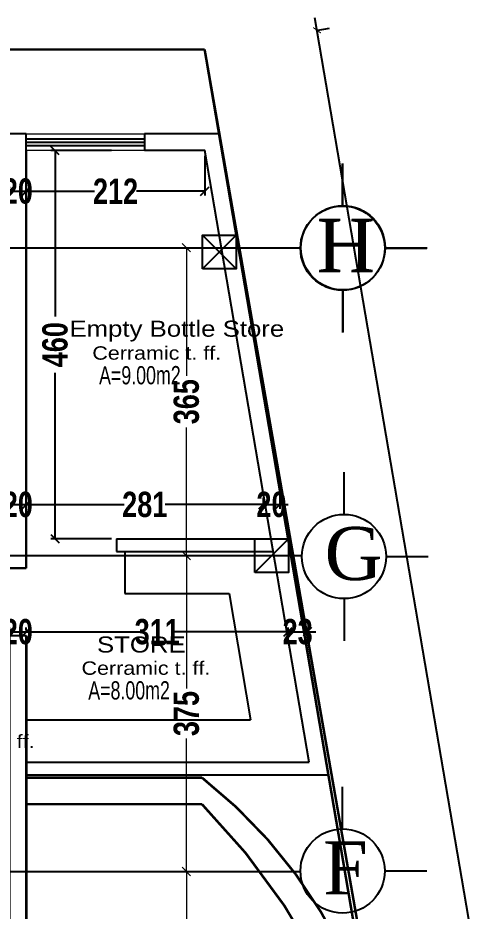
# Model space of a CAD drawing. Extents: x 285329 to 658348, y -83126 to -16980.
# Drawn here: x 338279 to 338815, y -40245 to -39186 of the extents above; entities that cross this region are included whole.
import ezdxf

# ---------------------------------------------------------------- set-up
doc = ezdxf.new("R2010")
doc.units = 0
doc.layers.get('0').update_dxf_attribs({"linetype": 'CONTINUOUS'})
doc.layers.get('DEFPOINTS').update_dxf_attribs({"color": 9, "linetype": 'CONTINUOUS'})
for name, color, linetype in [('04-FURN', 6, 'CONTINUOUS'), ('AXIS', 1, 'CONTINUOUS'), ('COLUMN', 5, 'CONTINUOUS'), ('FURNITURE', 4, 'CONTINUOUS'), ('TEXT', 3, 'CONTINUOUS'), ('WALL', 7, 'CONTINUOUS')]:
    doc.layers.add(name, color=color, linetype=linetype)
for name, color, linetype, lineweight in [('A-text finishing', 6, 'CONTINUOUS', 13), ('A-text function', 30, 'CONTINUOUS', 20), ('VIS', 8, 'CONTINUOUS', 18)]:
    doc.layers.add(name, color=color, linetype=linetype, lineweight=lineweight)
doc.styles.add('ARIAL', font='BOD_CB.TTF', dxfattribs={"width": 1.2})
doc.styles.add('CITYBLUEPRINT', font='cityb___.ttf', dxfattribs={"width": 0.8})
doc.styles.get("Standard").update_dxf_attribs({"font": 'sanss___.ttf', "height": 15})
doc.styles.add('style2', font='romantic.ttf', dxfattribs={"height": 50})
doc.dimstyles.new('50', dxfattribs={"dimtxt": 30, "dimasz": 10, "dimexe": 5, "dimexo": 6, "dimgap": 5, "dimtad": 0, "dimdec": 0, "dimdsep": 46, "dimtxsty": 'CITYBLUEPRINT', "dimblk1": 'OBLIQUE', "dimblk2": 'OBLIQUE', "dimsah": 1, "dimcen": 0.05, "dimdle": 0.03, "dimclre": 22, "dimclrt": 7, "dimadec": 0, "dimazin": 0, "dimtfac": 1, "dimtdec": 0, "dimtix": 1, "dimtmove": 0, "dimatfit": 3, "dimldrblk": 'OBLIQUE', "dimfxl": 1, "dimtolj": 1, "dimtzin": 0, "dimarcsym": 0})
doc.dimstyles.new('STANDARD$0', dxfattribs={"dimscale": 0, "dimtxt": 50, "dimasz": 8, "dimexe": 15, "dimexo": 0.0625, "dimgap": 2, "dimtad": 1, "dimdec": 0, "dimzin": 0, "dimdsep": 46, "dimtxsty": 'Standard', "dimblk1": 'ARCHTICK', "dimblk2": 'ARCHTICK', "dimsah": 1, "dimcen": 0.09, "dimdle": 15, "dimclrd": 3, "dimclre": 3, "dimclrt": 3, "dimazin": 0, "dimtfac": 1, "dimtdec": 0, "dimtofl": 0, "dimtmove": 1, "dimatfit": 3, "dimldrblk": 'ARCHTICK', "dimfxl": 1.0455, "dimfxlon": 1, "dimtolj": 1, "dimtzin": 0, "dimarcsym": 0})

# ---------------------------------------------------------------- blocks, each defined once
blk = doc.blocks.new('_ARCHTICK')
at = {"color": 0, "linetype": 'ByBlock', "const_width": 0.15}
blk.add_lwpolyline([(-0.5, -0.5), (0.5, 0.5)], dxfattribs=at)
blk = doc.blocks.new('*D2212')
at = {"layer": 'DEFPOINTS', "color": 0, "linetype": 'Continuous', "lineweight": 5, "transparency": 16777216}
for p in [(159766.8, -32812.9), (159633.4, -32835.7), (160167.5, -35966.3)]:
    blk.add_point(p, dxfattribs=at)
at = {"layer": 'WALL', "color": 3, "linetype": 'Continuous', "lineweight": -2, "transparency": 16777216}
for p, q in [((160303.4, -35958.3), (159764.3, -32798.1)), ((159765.8, -32813.1), (159781.6, -32810.4)), ((160299.9, -35943.7), (160315.7, -35941))]:
    blk.add_line(p, q, dxfattribs=at)
at = {"layer": 'WALL', "color": 3, "linetype": 'Continuous', "lineweight": -2, "transparency": 16777216, "xscale": 8, "yscale": 8, "zscale": 8}
for p, rotation in [((159766.8, -32812.9), 99.68081920431976), ((160300.9, -35943.5), 279.6808192043198)]:
    blk.add_blockref('_ARCHTICK', p, dxfattribs=dict(at, rotation=rotation))
at = {"layer": 'WALL', "color": 3, "linetype": 'Continuous', "transparency": 16777216, "insert": (160043.5, -34376.6), "char_height": 15, "attachment_point": 5, "rotation": 279.6808}
blk.add_mtext('\\A1;3176', dxfattribs=at)
blk = doc.blocks.new('_Oblique')
at = {"color": 0, "lineweight": -2}
blk.add_line((-0.5, -0.5), (0.5, 0.5), dxfattribs=at)
blk = doc.blocks.new('*D2205')
at = {"layer": 'DEFPOINTS', "color": 0, "linetype": 'Continuous', "lineweight": 5, "transparency": 16777216}
for p in [(329460.6, -11089.2), (329436.7, -11454.5), (329460.6, -11454.5)]:
    blk.add_point(p, dxfattribs=at)
at = {"layer": 'VIS', "color": 22, "linetype": 'Continuous', "lineweight": -2, "transparency": 16777216}
for p, q in [((329454.6, -11089.2), (329431.7, -11089.2)), ((329454.6, -11454.5), (329431.7, -11454.5))]:
    blk.add_line(p, q, dxfattribs=at)
at = {"layer": 'VIS', "color": 24, "linetype": 'Continuous', "lineweight": -2, "transparency": 16777216}
for p, q in [((329436.7, -11089.2), (329436.7, -11241.1)), ((329436.7, -11454.5), (329436.7, -11302.6))]:
    blk.add_line(p, q, dxfattribs=at)
at = {"layer": 'VIS', "color": 24, "linetype": 'Continuous', "lineweight": -2, "transparency": 16777216, "xscale": 10, "yscale": 10, "zscale": 10}
for p, rotation in [((329436.7, -11089.2), 90), ((329436.7, -11454.5), 270)]:
    blk.add_blockref('_Oblique', p, dxfattribs=dict(at, rotation=rotation))
at = {"layer": 'VIS', "color": 30, "linetype": 'Continuous', "lineweight": 5, "transparency": 16777216, "insert": (329436.7, -11271.9), "char_height": 30, "attachment_point": 5, "rotation": 90, "style": 'CITYBLUEPRINT'}
blk.add_mtext('\\A1;365', dxfattribs=at)
blk = doc.blocks.new('*D2206')
at = {"layer": 'DEFPOINTS', "color": 0, "linetype": 'Continuous', "lineweight": 5, "transparency": 16777216}
for p in [(329460.6, -11454.5), (329436.7, -11829.3), (329436.7, -11829.3)]:
    blk.add_point(p, dxfattribs=at)
at = {"layer": 'VIS', "color": 22, "linetype": 'Continuous', "lineweight": -2, "transparency": 16777216}
for p, q in [((329454.6, -11454.5), (329431.7, -11454.5)), ((329430.7, -11829.3), (329431.7, -11829.3))]:
    blk.add_line(p, q, dxfattribs=at)
at = {"layer": 'VIS', "color": 24, "linetype": 'Continuous', "lineweight": -2, "transparency": 16777216}
for p, q in [((329436.7, -11454.5), (329436.7, -11612.2)), ((329436.7, -11829.3), (329436.7, -11671.6))]:
    blk.add_line(p, q, dxfattribs=at)
at = {"layer": 'VIS', "color": 24, "linetype": 'Continuous', "lineweight": -2, "transparency": 16777216, "xscale": 10, "yscale": 10, "zscale": 10}
for p, rotation in [((329436.7, -11454.5), 90), ((329436.7, -11829.3), 270)]:
    blk.add_blockref('_Oblique', p, dxfattribs=dict(at, rotation=rotation))
at = {"layer": 'VIS', "color": 30, "linetype": 'Continuous', "lineweight": 5, "transparency": 16777216, "insert": (329436.7, -11641.9), "char_height": 30, "attachment_point": 5, "rotation": 90, "style": 'CITYBLUEPRINT'}
blk.add_mtext('\\A1;375', dxfattribs=at)
blk = doc.blocks.new('*D2207')
at = {"layer": 'DEFPOINTS', "color": 0, "linetype": 'Continuous', "lineweight": 5, "transparency": 16777216}
for p in [(329436.7, -11829.3), (329436.7, -12204), (329436.7, -12204)]:
    blk.add_point(p, dxfattribs=at)
at = {"layer": 'VIS', "color": 22, "linetype": 'Continuous', "lineweight": -2, "transparency": 16777216}
for p, q in [((329430.7, -11829.3), (329431.7, -11829.3)), ((329430.7, -12204), (329431.7, -12204))]:
    blk.add_line(p, q, dxfattribs=at)
at = {"layer": 'VIS', "color": 24, "linetype": 'Continuous', "lineweight": -2, "transparency": 16777216}
for p, q in [((329436.7, -11829.2), (329436.7, -11986.9)), ((329436.7, -12204), (329436.7, -12046.3))]:
    blk.add_line(p, q, dxfattribs=at)
at = {"layer": 'VIS', "color": 24, "linetype": 'Continuous', "lineweight": -2, "transparency": 16777216, "xscale": 10, "yscale": 10, "zscale": 10}
for p, rotation in [((329436.7, -11829.3), 90), ((329436.7, -12204), 270)]:
    blk.add_blockref('_Oblique', p, dxfattribs=dict(at, rotation=rotation))
at = {"layer": 'VIS', "color": 30, "linetype": 'Continuous', "lineweight": 5, "transparency": 16777216, "insert": (329436.7, -12016.6), "char_height": 30, "attachment_point": 5, "rotation": 90, "style": 'CITYBLUEPRINT'}
blk.add_mtext('\\A1;375', dxfattribs=at)
blk = doc.blocks.new('*D2293')
at = {"layer": 'DEFPOINTS', "color": 0, "linetype": 'Continuous', "lineweight": 5, "transparency": 16777216}
for p in [(338269.2, -39756.9), (338289.2, -39756.9), (338289.2, -39763)]:
    blk.add_point(p, dxfattribs=at)
at = {"layer": 'VIS', "color": 0, "linetype": 'Continuous', "lineweight": -2, "transparency": 16777216}
for p, q in [((338269.2, -39763), (338259.2, -39763)), ((338269.2, -39763), (338289.2, -39763)), ((338289.2, -39763), (338299.2, -39763))]:
    blk.add_line(p, q, dxfattribs=at)
at = {"layer": 'VIS', "color": 22, "linetype": 'Continuous', "lineweight": -2, "transparency": 16777216}
for p, q in [((338269.2, -39762.9), (338269.2, -39768)), ((338289.2, -39762.9), (338289.2, -39768))]:
    blk.add_line(p, q, dxfattribs=at)
at = {"layer": 'VIS', "color": 0, "linetype": 'Continuous', "lineweight": -2, "transparency": 16777216, "xscale": 10, "yscale": 10, "zscale": 10}
blk.add_blockref('_Oblique', (338269.2, -39763), dxfattribs=at)
at = {"layer": 'VIS', "color": 0, "linetype": 'Continuous', "lineweight": -2, "transparency": 16777216, "xscale": 10, "yscale": 10, "zscale": 10, "rotation": 180}
blk.add_blockref('_Oblique', (338289.2, -39763), dxfattribs=at)
at = {"layer": 'VIS', "color": 7, "linetype": 'Continuous', "lineweight": 5, "transparency": 16777216, "insert": (338279.2, -39763), "char_height": 30, "attachment_point": 5, "style": 'CITYBLUEPRINT'}
blk.add_mtext('\\A1;20', dxfattribs=at)
blk = doc.blocks.new('*D2294')
at = {"layer": 'DEFPOINTS', "color": 0, "linetype": 'Continuous', "lineweight": 5, "transparency": 16777216}
for p in [(338570.3, -39748.9), (338289.2, -39756.9), (338570.3, -39763)]:
    blk.add_point(p, dxfattribs=at)
at = {"layer": 'VIS', "color": 22, "linetype": 'Continuous', "lineweight": -2, "transparency": 16777216}
for p, q in [((338570.3, -39754.9), (338570.3, -39768)), ((338289.2, -39762.9), (338289.2, -39768))]:
    blk.add_line(p, q, dxfattribs=at)
at = {"layer": 'VIS', "color": 0, "linetype": 'Continuous', "lineweight": -2, "transparency": 16777216}
for p, q in [((338289.2, -39763), (338405.4, -39763)), ((338570.3, -39763), (338454.1, -39763))]:
    blk.add_line(p, q, dxfattribs=at)
at = {"layer": 'VIS', "color": 0, "linetype": 'Continuous', "lineweight": -2, "transparency": 16777216, "xscale": 10, "yscale": 10, "zscale": 10, "rotation": 180}
blk.add_blockref('_Oblique', (338289.2, -39763), dxfattribs=at)
at = {"layer": 'VIS', "color": 0, "linetype": 'Continuous', "lineweight": -2, "transparency": 16777216, "xscale": 10, "yscale": 10, "zscale": 10}
blk.add_blockref('_Oblique', (338570.3, -39763), dxfattribs=at)
at = {"layer": 'VIS', "color": 7, "linetype": 'Continuous', "lineweight": 5, "transparency": 16777216, "insert": (338429.8, -39763), "char_height": 30, "attachment_point": 5, "style": 'CITYBLUEPRINT'}
blk.add_mtext('\\A1;281', dxfattribs=at)
blk = doc.blocks.new('*D2295')
at = {"layer": 'DEFPOINTS', "color": 0, "linetype": 'Continuous', "lineweight": 5, "transparency": 16777216}
for p in [(338570.3, -39748.9), (338590, -39745.6), (338590, -39763)]:
    blk.add_point(p, dxfattribs=at)
at = {"layer": 'VIS', "color": 22, "linetype": 'Continuous', "lineweight": -2, "transparency": 16777216}
for p, q in [((338570.3, -39754.9), (338570.3, -39768)), ((338590, -39751.6), (338590, -39768))]:
    blk.add_line(p, q, dxfattribs=at)
at = {"layer": 'VIS', "color": 0, "linetype": 'Continuous', "lineweight": -2, "transparency": 16777216}
for p, q in [((338570.3, -39763), (338560.3, -39763)), ((338570.3, -39763), (338590, -39763)), ((338590, -39763), (338600, -39763))]:
    blk.add_line(p, q, dxfattribs=at)
at = {"layer": 'VIS', "color": 0, "linetype": 'Continuous', "lineweight": -2, "transparency": 16777216, "xscale": 10, "yscale": 10, "zscale": 10}
blk.add_blockref('_Oblique', (338570.3, -39763), dxfattribs=at)
at = {"layer": 'VIS', "color": 0, "linetype": 'Continuous', "lineweight": -2, "transparency": 16777216, "xscale": 10, "yscale": 10, "zscale": 10, "rotation": 180}
blk.add_blockref('_Oblique', (338590, -39763), dxfattribs=at)
at = {"layer": 'VIS', "color": 7, "linetype": 'Continuous', "lineweight": 5, "transparency": 16777216, "insert": (338580.1, -39763), "char_height": 30, "attachment_point": 5, "style": 'CITYBLUEPRINT'}
blk.add_mtext('\\A1;20', dxfattribs=at)
blk = doc.blocks.new('*D2301')
at = {"layer": 'DEFPOINTS', "color": 0, "linetype": 'Continuous', "lineweight": 5, "transparency": 16777216}
for p in [(338289.2, -39914), (338269.2, -39918.5), (338289.2, -39918.5)]:
    blk.add_point(p, dxfattribs=at)
at = {"layer": 'VIS', "color": 0, "linetype": 'Continuous', "lineweight": -2, "transparency": 16777216}
for p, q in [((338269.2, -39914), (338259.2, -39914)), ((338269.2, -39914), (338289.2, -39914)), ((338289.2, -39914), (338299.2, -39914))]:
    blk.add_line(p, q, dxfattribs=at)
at = {"layer": 'VIS', "color": 22, "linetype": 'Continuous', "lineweight": -2, "transparency": 16777216}
for p, q in [((338269.2, -39912.5), (338269.2, -39909)), ((338289.2, -39912.5), (338289.2, -39909))]:
    blk.add_line(p, q, dxfattribs=at)
at = {"layer": 'VIS', "color": 0, "linetype": 'Continuous', "lineweight": -2, "transparency": 16777216, "xscale": 10, "yscale": 10, "zscale": 10}
blk.add_blockref('_Oblique', (338269.2, -39914), dxfattribs=at)
at = {"layer": 'VIS', "color": 0, "linetype": 'Continuous', "lineweight": -2, "transparency": 16777216, "xscale": 10, "yscale": 10, "zscale": 10, "rotation": 180}
blk.add_blockref('_Oblique', (338289.2, -39914), dxfattribs=at)
at = {"layer": 'VIS', "color": 7, "linetype": 'Continuous', "lineweight": 5, "transparency": 16777216, "insert": (338279.2, -39914), "char_height": 30, "attachment_point": 5, "style": 'CITYBLUEPRINT'}
blk.add_mtext('\\A1;20', dxfattribs=at)
blk = doc.blocks.new('*D2302')
at = {"layer": 'DEFPOINTS', "color": 0, "linetype": 'Continuous', "lineweight": 5, "transparency": 16777216}
for p in [(338599.9, -39914), (338289.2, -39918.5), (338599.9, -39922.4)]:
    blk.add_point(p, dxfattribs=at)
at = {"layer": 'VIS', "color": 22, "linetype": 'Continuous', "lineweight": -2, "transparency": 16777216}
for p, q in [((338289.2, -39912.5), (338289.2, -39909)), ((338599.9, -39916.4), (338599.9, -39909))]:
    blk.add_line(p, q, dxfattribs=at)
at = {"layer": 'VIS', "color": 0, "linetype": 'Continuous', "lineweight": -2, "transparency": 16777216}
for p, q in [((338289.2, -39914), (338426.1, -39914)), ((338599.9, -39914), (338463, -39914))]:
    blk.add_line(p, q, dxfattribs=at)
at = {"layer": 'VIS', "color": 0, "linetype": 'Continuous', "lineweight": -2, "transparency": 16777216, "xscale": 10, "yscale": 10, "zscale": 10, "rotation": 180}
blk.add_blockref('_Oblique', (338289.2, -39914), dxfattribs=at)
at = {"layer": 'VIS', "color": 0, "linetype": 'Continuous', "lineweight": -2, "transparency": 16777216, "xscale": 10, "yscale": 10, "zscale": 10}
blk.add_blockref('_Oblique', (338599.9, -39914), dxfattribs=at)
at = {"layer": 'VIS', "color": 7, "linetype": 'Continuous', "lineweight": 5, "transparency": 16777216, "insert": (338444.6, -39914), "char_height": 30, "attachment_point": 5, "style": 'CITYBLUEPRINT'}
blk.add_mtext('\\A1;311', dxfattribs=at)
blk = doc.blocks.new('*D2303')
at = {"layer": 'DEFPOINTS', "color": 0, "linetype": 'Continuous', "lineweight": 5, "transparency": 16777216}
for p in [(338622.6, -39914), (338599.9, -39922.4), (338622.6, -39918.4)]:
    blk.add_point(p, dxfattribs=at)
at = {"layer": 'VIS', "color": 0, "linetype": 'Continuous', "lineweight": -2, "transparency": 16777216}
for p, q in [((338599.9, -39914), (338589.9, -39914)), ((338599.9, -39914), (338622.6, -39914)), ((338622.6, -39914), (338632.6, -39914))]:
    blk.add_line(p, q, dxfattribs=at)
at = {"layer": 'VIS', "color": 22, "linetype": 'Continuous', "lineweight": -2, "transparency": 16777216}
for p, q in [((338599.9, -39916.4), (338599.9, -39909)), ((338622.6, -39912.4), (338622.6, -39909))]:
    blk.add_line(p, q, dxfattribs=at)
at = {"layer": 'VIS', "color": 0, "linetype": 'Continuous', "lineweight": -2, "transparency": 16777216, "xscale": 10, "yscale": 10, "zscale": 10}
blk.add_blockref('_Oblique', (338599.9, -39914), dxfattribs=at)
at = {"layer": 'VIS', "color": 0, "linetype": 'Continuous', "lineweight": -2, "transparency": 16777216, "xscale": 10, "yscale": 10, "zscale": 10, "rotation": 180}
blk.add_blockref('_Oblique', (338622.6, -39914), dxfattribs=at)
at = {"layer": 'VIS', "color": 7, "linetype": 'Continuous', "lineweight": 5, "transparency": 16777216, "insert": (338611.2, -39914), "char_height": 30, "attachment_point": 5, "style": 'CITYBLUEPRINT'}
blk.add_mtext('\\A1;23', dxfattribs=at)
blk = doc.blocks.new('*D2722')
at = {"layer": 'DEFPOINTS', "color": 0, "linetype": 'Continuous', "lineweight": 5, "transparency": 16777216}
for p in [(338323.4, -39343.1), (338396.3, -39343.1), (338396.3, -39803.5)]:
    blk.add_point(p, dxfattribs=at)
at = {"layer": 'VIS', "color": 22, "linetype": 'Continuous', "lineweight": -2, "transparency": 16777216}
for p, q in [((338390.3, -39343.1), (338318.4, -39343.1)), ((338390.3, -39803.5), (338318.4, -39803.5))]:
    blk.add_line(p, q, dxfattribs=at)
at = {"layer": 'VIS', "color": 0, "linetype": 'Continuous', "lineweight": -2, "transparency": 16777216}
for p, q in [((338323.4, -39343.1), (338323.4, -39539.8)), ((338323.4, -39803.6), (338323.4, -39606.8))]:
    blk.add_line(p, q, dxfattribs=at)
at = {"layer": 'VIS', "color": 0, "linetype": 'Continuous', "lineweight": -2, "transparency": 16777216, "xscale": 10, "yscale": 10, "zscale": 10}
for p, rotation in [((338323.4, -39343.1), 90), ((338323.4, -39803.5), 270)]:
    blk.add_blockref('_Oblique', p, dxfattribs=dict(at, rotation=rotation))
at = {"layer": 'VIS', "color": 7, "linetype": 'Continuous', "lineweight": 5, "transparency": 16777216, "insert": (338323.4, -39573.3), "char_height": 30, "attachment_point": 5, "rotation": 90, "style": 'CITYBLUEPRINT'}
blk.add_mtext('\\A1;460', dxfattribs=at)
blk = doc.blocks.new('*D2723')
at = {"layer": 'DEFPOINTS', "color": 0, "linetype": 'Continuous', "lineweight": 5, "transparency": 16777216}
for p in [(338289.2, -39343.1), (338269.2, -39393.2), (338289.2, -39391.2)]:
    blk.add_point(p, dxfattribs=at)
at = {"layer": 'VIS', "color": 22, "linetype": 'Continuous', "lineweight": -2, "transparency": 16777216}
for p, q in [((338289.2, -39349.1), (338289.2, -39396.2)), ((338269.2, -39387.2), (338269.2, -39386.2))]:
    blk.add_line(p, q, dxfattribs=at)
at = {"layer": 'VIS', "color": 0, "linetype": 'Continuous', "lineweight": -2, "transparency": 16777216}
for p, q in [((338269.2, -39391.2), (338259.2, -39391.2)), ((338269.2, -39391.2), (338289.2, -39391.2)), ((338289.2, -39391.2), (338299.2, -39391.2))]:
    blk.add_line(p, q, dxfattribs=at)
at = {"layer": 'VIS', "color": 0, "linetype": 'Continuous', "lineweight": -2, "transparency": 16777216, "xscale": 10, "yscale": 10, "zscale": 10}
blk.add_blockref('_Oblique', (338269.2, -39391.2), dxfattribs=at)
at = {"layer": 'VIS', "color": 0, "linetype": 'Continuous', "lineweight": -2, "transparency": 16777216, "xscale": 10, "yscale": 10, "zscale": 10, "rotation": 180}
blk.add_blockref('_Oblique', (338289.2, -39391.2), dxfattribs=at)
at = {"layer": 'VIS', "color": 7, "linetype": 'Continuous', "lineweight": 5, "transparency": 16777216, "insert": (338279.2, -39391.2), "char_height": 30, "attachment_point": 5, "style": 'CITYBLUEPRINT'}
blk.add_mtext('\\A1;20', dxfattribs=at)
blk = doc.blocks.new('*D2724')
at = {"layer": 'DEFPOINTS', "color": 0, "linetype": 'Continuous', "lineweight": 5, "transparency": 16777216}
for p in [(338289.2, -39343.1), (338501.1, -39343.1), (338501.1, -39391.2)]:
    blk.add_point(p, dxfattribs=at)
at = {"layer": 'VIS', "color": 22, "linetype": 'Continuous', "lineweight": -2, "transparency": 16777216}
for p, q in [((338289.2, -39349.1), (338289.2, -39396.2)), ((338501.1, -39349.1), (338501.1, -39396.2))]:
    blk.add_line(p, q, dxfattribs=at)
at = {"layer": 'VIS', "color": 0, "linetype": 'Continuous', "lineweight": -2, "transparency": 16777216}
for p, q in [((338289.2, -39391.2), (338370.2, -39391.2)), ((338501.1, -39391.2), (338420.1, -39391.2))]:
    blk.add_line(p, q, dxfattribs=at)
at = {"layer": 'VIS', "color": 0, "linetype": 'Continuous', "lineweight": -2, "transparency": 16777216, "xscale": 10, "yscale": 10, "zscale": 10, "rotation": 180}
blk.add_blockref('_Oblique', (338289.2, -39391.2), dxfattribs=at)
at = {"layer": 'VIS', "color": 0, "linetype": 'Continuous', "lineweight": -2, "transparency": 16777216, "xscale": 10, "yscale": 10, "zscale": 10}
blk.add_blockref('_Oblique', (338501.1, -39391.2), dxfattribs=at)
at = {"layer": 'VIS', "color": 7, "linetype": 'Continuous', "lineweight": 5, "transparency": 16777216, "insert": (338395.1, -39391.2), "char_height": 30, "attachment_point": 5, "style": 'CITYBLUEPRINT'}
blk.add_mtext('\\A1;212', dxfattribs=at)
blk = doc.blocks.new('site77')
at = {"layer": 'WALL', "linetype": 'Continuous', "const_width": 3}
for points in [[(159633.4, -32835.7), (157318.4, -32835.7), (157318.4, -36546.7), (159235.4, -36546.7)], [(159633.4, -32835.7), (160181.6, -35967.1)], [(159633.4, -32835.7), (160167.5, -35966.3)]]:
    blk.add_lwpolyline(points, dxfattribs=at)
at = {"layer": 'WALL', "linetype": 'Continuous'}
dim = blk.add_aligned_dim(p1=(160167.5, -35966.3), p2=(159633.4, -32835.7), distance=-135.4, dimstyle='STANDARD$0', override={"dimscale": 1}, dxfattribs=at)
dim.commit()
dim.dimension.update_dxf_attribs({"geometry": '*D2212', "text_midpoint": (160043.5, -34376.6)})
blk = doc.blocks.new('cbcb')
at = {"layer": 'AXIS'}
for p, q in [((329622, -11039.8), (329622, -10989.8)), ((327244.3, -11089.2), (329572, -11089.2)), ((329672, -11089.8), (329722, -11089.8)), ((329622, -11139.8), (329622, -11189.8)), ((329623.7, -11405.6), (329623.7, -11355.6)), ((327238.2, -11454.5), (329573.7, -11454.5)), ((329673.7, -11455.6), (329723.7, -11455.6)), ((329623.7, -11505.6), (329623.7, -11555.6)), ((329622, -11778.7), (329622, -11728.7)), ((327245.1, -11829.3), (329572, -11829.3)), ((329672, -11828.7), (329722, -11828.7))]:
    blk.add_line(p, q, dxfattribs=at)
for centre in [(329622, -11089.8), (329623.7, -11455.6), (329622, -11828.7)]:
    blk.add_circle(centre, 50, dxfattribs=at)
at = {"layer": 'TEXT', "char_height": 63, "width": 240.461, "attachment_point": 1, "style": 'style2'}
for s, insert in [('H', (329591.3, -11055.4)), ('G', (329600.6, -11420.5)), ('F', (329598.9, -11793.5))]:
    blk.add_mtext(s, dxfattribs=dict(at, insert=insert))
at = {"layer": 'VIS', "linetype": 'Continuous', "lineweight": 5}
dim = blk.add_linear_dim(base=(329436.7, -11454.5), p1=(329460.6, -11089.2), p2=(329460.6, -11454.5), angle=90, dimstyle='50', dxfattribs=at)
dim.commit()
dim.dimension.update_dxf_attribs({"geometry": '*D2205', "text_midpoint": (329436.7, -11271.9)})
for base, p1, p2, picture, middle in [((329436.7, -11829.3), (329460.6, -11454.5), (329436.7, -11829.3), '*D2206', (329436.7, -11641.9)), ((329436.7, -12204), (329436.7, -11829.3), (329436.7, -12204), '*D2207', (329436.7, -12016.6))]:
    dim = blk.add_linear_dim(base=base, p1=p1, p2=p2, angle=90, dimstyle='50', override={"dimtmove": 1}, dxfattribs=at)
    dim.commit()
    dim.dimension.update_dxf_attribs({"geometry": picture, "text_midpoint": middle})

msp = doc.modelspace()

# ---------------------------------------------------------------- linework, layer by layer
at = {"layer": '04-FURN'}
for p, q in [((338406.3, -39818.54), (338406.3, -39868.54)), ((338406.3, -39868.54), (338529.82, -39868.54)), ((338529.82, -39868.54), (338555.41, -40018.54)), ((338289.25, -40018.54), (338555.41, -40018.54))]:
    msp.add_line(p, q, dxfattribs=at)
at = {"layer": 'AXIS'}
for p, q in [((338664.99, -39408.3), (338664.99, -39358.3)), ((336449.17, -39458.25), (338614.99, -39458.25)), ((338714.99, -39458.3), (338764.99, -39458.3)), ((338664.99, -39508.3), (338664.99, -39558.3))]:
    msp.add_line(p, q, dxfattribs=at)
at = {"layer": 'AXIS', "ltscale": 3}
for p, q in [((338538.43, -39483.25), (338498.43, -39443.25)), ((338498.43, -39483.25), (338538.43, -39443.25)), ((338560.22, -39843.54), (338600.22, -39803.54))]:
    msp.add_line(p, q, dxfattribs=at)
at = {"layer": 'AXIS'}
msp.add_circle((338664.99, -39458.3), 50, dxfattribs=at)
at = {"layer": 'COLUMN'}
for points in [[(338498.43, -39483.25), (338498.43, -39443.25), (338538.43, -39443.25), (338538.43, -39483.25), (338498.43, -39483.25)], [(338560.22, -39843.54), (338560.22, -39803.54), (338600.22, -39803.54), (338600.22, -39843.54), (338560.22, -39843.54)]]:
    msp.add_lwpolyline(points, dxfattribs=at)
at = {"layer": 'FURNITURE', "ltscale": 3}
for p, q in [((338429.39, -39329.54), (338289.25, -39329.54)), ((338429.39, -39337.54), (338289.25, -39337.54))]:
    msp.add_line(p, q, dxfattribs=at)
at = {"layer": 'VIS', "linetype": 'Continuous', "lineweight": 5}
for p, q in [((338289.25, -39323.08), (338429.39, -39323.08)), ((338429.39, -39343.08), (338289.25, -39343.08))]:
    msp.add_line(p, q, dxfattribs=at)
at = {"layer": 'WALL', "linetype": 'Continuous', "ltscale": 3}
for p, q in [((338289.25, -39323.08), (337934.25, -39323.08)), ((338517.93, -39323.08), (338429.39, -39323.08)), ((338429.39, -39323.08), (338429.39, -39343.08)), ((338648.51, -40088.54), (338517.93, -39323.08)), ((338429.39, -39343.08), (338429.39, -39343.08)), ((338429.39, -39343.08), (338429.39, -39343.08))]:
    msp.add_line(p, q, dxfattribs=at)
at = {"layer": 'WALL', "linetype": 'Continuous'}
for p, q in [((338289.25, -39838.54), (338289.25, -39323.08)), ((338429.39, -39333.54), (338289.25, -39333.54)), ((338289.25, -39343.08), (338289.25, -39838.54)), ((338289.25, -39458.25), (338289.25, -39343.08)), ((338289.25, -39838.54), (338289.25, -39458.25)), ((338396.33, -39803.54), (338579.6, -39803.54)), ((338396.33, -39803.54), (338396.33, -39818.54)), ((338396.33, -39818.54), (338582.16, -39818.54)), ((338269.25, -39918.54), (338289.25, -39918.54)), ((338289.25, -40068.54), (338624.81, -40068.54)), ((338289.25, -40083.54), (338648.51, -40083.54))]:
    msp.add_line(p, q, dxfattribs=at)
for points in [[(338624.81, -40068.54), (338501.05, -39343.08), (338429.39, -39343.08)], [(338289.25, -39918.54), (338289.25, -40258.29), (338269.25, -40258.29), (338269.25, -39918.54)], [(338269.25, -40068.54), (338269.25, -40258.29), (338289.25, -40258.29), (338289.25, -39918.54)]]:
    msp.add_lwpolyline(points, dxfattribs=at)
at = {"layer": 'WALL', "linetype": 'Continuous', "const_width": 3}
for points in [[(338289.25, -39838.54), (337743.77, -39838.54)], [(338269.25, -39918.54), (338269.25, -40258.29), (338289.25, -40258.29), (338289.25, -39918.54)]]:
    msp.add_lwpolyline(points, dxfattribs=at)
at = {"layer": 'WALL', "color": 6, "linetype": 'Continuous', "const_width": 3}
for points in [[(338789.25, -41578.33), (338789.25, -41938.58), (338789.25, -40869.97), (338714.36, -40445.06, 0.1827883), (338497.69, -40087.02), (338289.25, -40087.02)], [(338769.25, -41938.58), (338769.25, -40871.72), (338694.66, -40448.53, 0.1205129), (338497.69, -40118.55), (338289.25, -40118.55)]]:
    msp.add_lwpolyline(points, format="xyb", dxfattribs=at)

# ---------------------------------------------------------------- block references
at = {"layer": 'VIS', "linetype": 'Continuous', "lineweight": 5}
msp.add_blockref('cbcb', (9042.55, -28369.04), dxfattribs=at)
at = {"layer": 'WALL', "linetype": 'Continuous'}
msp.add_blockref('site77', (178867.45, -6387.39), dxfattribs=at)

# ---------------------------------------------------------------- texts
at = {"layer": 'A-text finishing', "style": 'ARIAL', "width": 1.2}
for s, p in [('Cerramic t. ff.', (338367.6, -39591.11)), ('Cerramic t. ff.', (338354.79, -39965)), ('Porcelean t. ff.', (338134.85, -40052.03))]:
    msp.add_text(s, height=15.876, dxfattribs=at).set_placement(p)
at = {"layer": 'A-text function', "width": 577.1609, "attachment_point": 1, "style": 'ARIAL'}
for s, insert, char_height in [('Empty Bottle Store', (338340.43, -39544.8), 19.0512), ('STORE', (338373.09, -39919.54), 19.051)]:
    msp.add_mtext(s, dxfattribs=dict(at, insert=insert, char_height=char_height))
at = {"layer": 'TEXT', "width": 0.7}
for s, p in [('A=9.00m2', (338375.6, -39620.45)), ('A=8.00m2', (338362.79, -39994.33))]:
    msp.add_text(s, height=21.6, rotation=0.12695, dxfattribs=at).set_placement(p)
at = {"layer": 'TEXT', "insert": (338634.34, -39423.9), "char_height": 63, "width": 240.4607, "attachment_point": 1, "style": 'style2'}
msp.add_mtext('H', dxfattribs=at)

# ---------------------------------------------------------------- dimensions: what is measured, and where the dimension line sits
at = {"layer": 'VIS', "linetype": 'Continuous', "lineweight": 5}
dim = msp.add_linear_dim(base=(338323.45, -39343.08), p1=(338396.33, -39803.54), p2=(338396.33, -39343.08), angle=90, dimstyle='50', dxfattribs=at)
dim.commit()
dim.dimension.update_dxf_attribs({"geometry": '*D2722', "text_midpoint": (338323.45, -39573.31)})
for base, p1, p2, picture, middle in [((338289.25, -39391.24), (338269.25, -39393.16), (338289.25, -39343.08), '*D2723', (338279.25, -39391.24)), ((338501.05, -39391.24), (338289.25, -39343.08), (338501.05, -39343.08), '*D2724', (338395.15, -39391.24)), ((338289.25, -39763.04), (338269.25, -39756.92), (338289.25, -39756.92), '*D2293', (338279.25, -39763.04)), ((338570.28, -39763.04), (338289.25, -39756.92), (338570.28, -39748.93), '*D2294', (338429.76, -39763.04)), ((338590, -39763.04), (338570.28, -39748.93), (338590, -39745.56), '*D2295', (338580.14, -39763.04)), ((338289.25, -39914.03), (338269.25, -39918.54), (338289.25, -39918.54), '*D2301', (338279.25, -39914.03)), ((338599.87, -39914.03), (338289.25, -39918.54), (338599.87, -39922.37), '*D2302', (338444.56, -39914.03)), ((338622.59, -39914.03), (338599.87, -39922.37), (338622.59, -39918.39), '*D2303', (338611.23, -39914.03))]:
    dim = msp.add_linear_dim(base=base, p1=p1, p2=p2, dimstyle='50', override={"dimtmove": 1}, dxfattribs=at)
    dim.commit()
    dim.dimension.update_dxf_attribs({"geometry": picture, "text_midpoint": middle})

doc.saveas('drawing.dxf')
